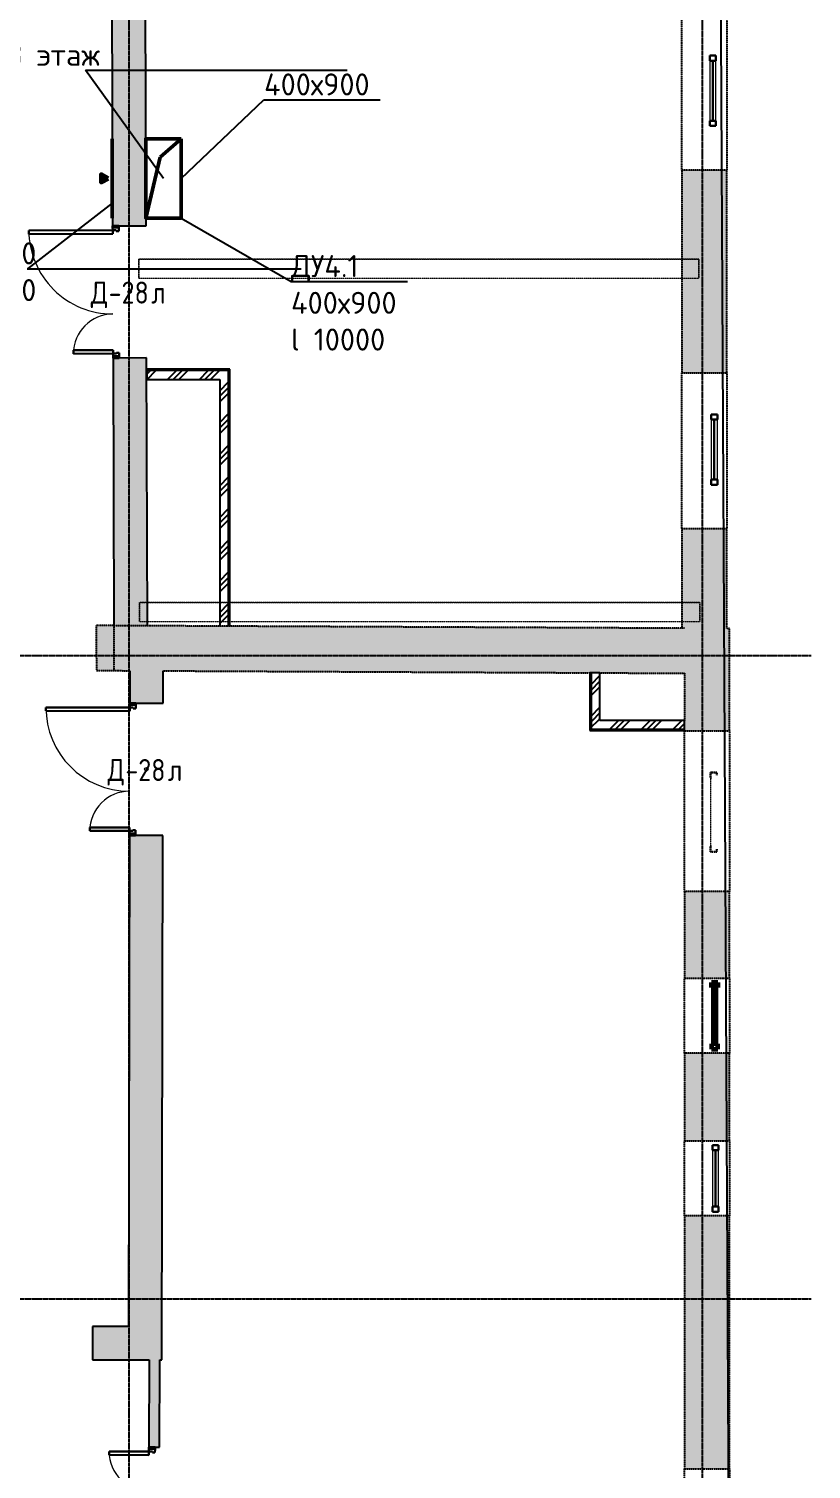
# Model space of a CAD drawing. Header units: millimetres. Extents: x -33838 to 476301, y -41806 to 120107.
# Drawn here: x 371026 to 379896, y 11475 to 27814 of the extents above; entities that cross this region are included whole.
import ezdxf
from ezdxf import colors
from ezdxf.entities.mleader import LeaderData, LeaderLine
from ezdxf.math import Vec2, Vec3

# ---------------------------------------------------------------- set-up
doc = ezdxf.new("R2010")
doc.units = ezdxf.units.MM
for name, pattern in [('ADSK_Линия сетки', [25, 20, -2.5, 0, -2.5]), ('ADSK_Сверху', [4.5, 3, -1.5]), ('ADSK_Снесено', [4.5, 3, -1.5])]:
    doc.linetypes.add(name, pattern=pattern)
for name, color, linetype, lineweight, true_color in [('_ Окна', 5, 'Continuous', 30, 0x0000ff), ('Стены внутренние', 5, 'Continuous', 18, 0x0000ff), ('Стены наружные', 1, 'ADSK_Снесено', 18, 0xff0000), ('Стены штриховка', 5, 'Continuous', 18, 0x0000ff)]:
    doc.layers.add(name, color=color, linetype=linetype, lineweight=lineweight, true_color=true_color)
for name, color, linetype, lineweight in [('Вытяжка', 5, 'Continuous', 60), ('Двери', 251, 'Continuous', 18), ('ДУ', 5, 'Continuous', 50), ('Каркас', 7, 'Continuous', 18), ('Марки дверей', 7, 'Continuous', 20), ('Окна', 251, 'Continuous', 18)]:
    doc.layers.add(name, color=color, linetype=linetype, lineweight=lineweight)
doc.styles.add('GOST Common_2', font='GOST Common_0.ttf', dxfattribs={"width": 0.9, "height": 250})
doc.styles.add('ISOCPEUR', font='isocpeur.ttf', dxfattribs={"height": 250})
pattern_1 = [(45, (322754.53, 150), (-179.6051, 179.6051), []), (45, (322818.03, 150), (0, 359.2102), []), (45, (322691.03, 150), (0, 359.2102), [])]

# ---------------------------------------------------------------- blocks, each defined once
blk = doc.blocks.new('ADSK_БалкаЖБ_Прямоугольная - 215х453мм-861642-04 План 4-го этажа')
at = {"layer": 'Каркас', "color": 253, "linetype": 'ADSK_Сверху', "true_color": 0xaaaaaa}
for p, q in [((-3175, 107), (-3175, -108)), ((-3175, 107), (3175, 107)), ((3175, -108), (3175, 107)), ((-3175, -108), (3175, -108))]:
    blk.add_line(p, q, dxfattribs=at)
at = {"layer": 'Каркас', "color": 253, "linetype": 'ADSK_Сверху', "true_color": 0xb2b2b2}
for p, q in [((-3175, -108), (-3175, 107)), ((3175, 107), (-3175, 107)), ((3175, 107), (3175, -108)), ((-3175, -108), (3175, -108))]:
    blk.add_line(p, q, dxfattribs=at)
blk = doc.blocks.new('ADSK_БалкаЖБ_Прямоугольная - 215х453мм-861734-04 План 4-го этажа')
at = {"layer": 'Каркас', "color": 253, "linetype": 'ADSK_Сверху', "true_color": 0xaaaaaa}
for p, q in [((-3178, 107), (-3178, -108)), ((-3178, 107), (3178, 107)), ((3178, -108), (3178, 107)), ((-3178, -108), (3178, -108))]:
    blk.add_line(p, q, dxfattribs=at)
at = {"layer": 'Каркас', "color": 253, "linetype": 'ADSK_Сверху', "true_color": 0xb2b2b2}
for p, q in [((-3178, -108), (-3178, 107)), ((3178, 107), (-3178, 107)), ((3178, 107), (3178, -108)), ((-3178, -108), (3178, -108))]:
    blk.add_line(p, q, dxfattribs=at)
blk = doc.blocks.new('Витраж-тент со смещением вовне - 60мм 30 сдвиг-1466963-04 План 4-го этажа')
at = {"layer": '_ Окна', "color": 161, "linetype": 'ADSK_Сверху', "true_color": 0xaaaaff}
for p, q in [((-450, 25), (-450, -45)), ((-450, 25), (-420, 25)), ((-450, -45), (-450, 25)), ((450, 25), (420, 25)), ((450, -45), (450, 25)), ((450, -45), (450, 25)), ((-390, -45), (-450, -45)), ((-390, -35), (-390, -45)), ((390, -35), (390, -45)), ((390, -45), (450, -45))]:
    blk.add_line(p, q, dxfattribs=at)
at = {"layer": 'Окна', "color": 161, "linetype": 'ADSK_Сверху', "true_color": 0xaaaaff}
blk.add_line((-390, -45), (390, -45), dxfattribs=at)
blk = doc.blocks.new('Витраж-тент со смещением вовне - 60мм 30 сдвиг-V59-04 План 4-го этажа')
at = {"layer": '_ Окна'}
for p, q in [((-400, 25), (-400, -45)), ((-400, 25), (-340, 25)), ((-400, -45), (-400, 25)), ((-340, 25), (-340, -45)), ((400, 25), (340, 25)), ((340, 25), (340, -45)), ((400, -45), (400, 25)), ((400, -45), (400, 25)), ((-340, -45), (-400, -45)), ((-340, -10), (340, -10)), ((340, -45), (400, -45))]:
    blk.add_line(p, q, dxfattribs=at)
at = {"layer": 'Окна'}
for p, q in [((340, 25), (-340, 25)), ((-340, -45), (340, -45))]:
    blk.add_line(p, q, dxfattribs=at)
blk = doc.blocks.new('Витраж-тент со смещением вовне - 60мм 30 сдвиг-1466975-04 План 4-го этажа')
at = {"layer": '_ Окна', "color": 1, "lineweight": 60, "true_color": 0xff0000}
for p, q in [((-379, 25), (-379, -45)), ((-379, 25), (-319, 25)), ((-379, -45), (-379, 25)), ((-319, 25), (-319, -45)), ((379, 25), (319, 25)), ((319, 25), (319, -45)), ((379, -45), (379, 25)), ((379, -45), (379, 25)), ((-319, -45), (-379, -45)), ((-319, -10), (319, -10)), ((319, -45), (379, -45))]:
    blk.add_line(p, q, dxfattribs=at)
at = {"layer": 'Окна'}
for p, q in [((319, 25), (-319, 25)), ((-319, -45), (319, -45))]:
    blk.add_line(p, q, dxfattribs=at)
blk = doc.blocks.new('Витраж-тент со смещением вовне - 60мм 30 сдвиг-V194-04 План 4-го этажа')
at = {"layer": '_ Окна'}
for p, q in [((-379, 25), (-379, -45)), ((-379, 25), (-319, 25)), ((-379, -45), (-379, 25)), ((-319, 25), (-319, -45)), ((379, 25), (319, 25)), ((319, 25), (319, -45)), ((379, -45), (379, 25)), ((379, -45), (379, 25)), ((-319, -45), (-379, -45)), ((-319, -10), (319, -10)), ((319, -45), (379, -45))]:
    blk.add_line(p, q, dxfattribs=at)
at = {"layer": 'Окна'}
for p, q in [((319, 25), (-319, 25)), ((-319, -45), (319, -45))]:
    blk.add_line(p, q, dxfattribs=at)
blk = doc.blocks.new('AC_Дверь_Двупольная - Д-28п 1500х2200h-2039710-04 План 4-го этажа')
at = {"layer": 'Двери', "lineweight": 30}
for p, q in [((-700, 1010), (-660, 1010)), ((-700, 60), (-700, 1010)), ((-660, 1010), (-660, 60)), ((700, 510), (660, 510)), ((660, 510), (660, 60)), ((700, 60), (700, 510)), ((-750, 60), (-730, 60)), ((-750, -10), (-750, 60)), ((-730, 60), (-700, 60)), ((-730, -10), (-730, 60)), ((-730, 60), (-730, -10)), ((-660, 60), (-700, 60)), ((-700, 60), (-700, 20)), ((-700, 20), (-690, 20)), ((-690, 20), (-690, -10)), ((660, 60), (700, 60)), ((700, 20), (690, 20)), ((690, 20), (690, -10)), ((730, 60), (700, 60)), ((700, 60), (700, 20)), ((730, -10), (730, 60)), ((750, 60), (730, 60)), ((730, 60), (730, -10)), ((750, -10), (750, 60)), ((-730, -10), (-750, -10)), ((-690, -10), (-730, -10)), ((690, -10), (730, -10)), ((730, -10), (750, -10))]:
    blk.add_line(p, q, dxfattribs=at)
at = {"layer": 'Двери'}
for centre, radius, start, end in [((-700, 60), 950, 360, 90), ((700, 60), 450, 90, 180)]:
    blk.add_arc(centre, radius, start, end, dxfattribs=at)
blk = doc.blocks.new('AC_Дверь_Двупольная - Д-28л 1500х2200h-V206-04 План 4-го этажа')
at = {"layer": 'Двери', "lineweight": 30}
for p, q in [((700, 1140), (660, 1140)), ((660, 1140), (660, 190)), ((700, 190), (700, 1140)), ((-700, 640), (-660, 640)), ((-700, 190), (-700, 640)), ((-660, 640), (-660, 190)), ((-750, 190), (-730, 190)), ((-750, 120), (-750, 190)), ((-730, 190), (-700, 190)), ((-730, 120), (-730, 190)), ((-730, 190), (-730, 120)), ((-660, 190), (-700, 190)), ((-700, 190), (-700, 150)), ((660, 190), (700, 190)), ((730, 190), (700, 190)), ((700, 190), (700, 150)), ((730, 120), (730, 190)), ((750, 190), (730, 190)), ((730, 190), (730, 120)), ((750, 120), (750, 190)), ((-730, 120), (-750, 120)), ((-690, 120), (-730, 120)), ((-700, 150), (-690, 150)), ((-690, 150), (-690, 120)), ((700, 150), (690, 150)), ((690, 150), (690, 120)), ((690, 120), (730, 120)), ((730, 120), (750, 120))]:
    blk.add_line(p, q, dxfattribs=at)
at = {"layer": 'Двери'}
for centre, radius, start, end in [((700, 190), 950, 90, 180), ((-700, 190), 450, 360, 90)]:
    blk.add_arc(centre, radius, start, end, dxfattribs=at)
blk = doc.blocks.new('AC_Дверь_Двупольная - Д-28л 1500х2200h-V207-04 План 4-го этажа')
at = {"layer": 'Двери', "lineweight": 30}
for p, q in [((700, 1140), (660, 1140)), ((660, 1140), (660, 190)), ((700, 190), (700, 1140)), ((-700, 640), (-660, 640)), ((-700, 190), (-700, 640)), ((-660, 640), (-660, 190)), ((-750, 190), (-730, 190)), ((-750, 120), (-750, 190)), ((-730, 190), (-700, 190)), ((-730, 120), (-730, 190)), ((-730, 190), (-730, 120)), ((-660, 190), (-700, 190)), ((-700, 190), (-700, 150)), ((660, 190), (700, 190)), ((730, 190), (700, 190)), ((700, 190), (700, 150)), ((730, 120), (730, 190)), ((750, 190), (730, 190)), ((730, 190), (730, 120)), ((750, 120), (750, 190)), ((-730, 120), (-750, 120)), ((-690, 120), (-730, 120)), ((-700, 150), (-690, 150)), ((-690, 150), (-690, 120)), ((700, 150), (690, 150)), ((690, 150), (690, 120)), ((690, 120), (730, 120)), ((730, 120), (750, 120))]:
    blk.add_line(p, q, dxfattribs=at)
at = {"layer": 'Двери'}
for centre, radius, start, end in [((700, 190), 950, 90, 180), ((-700, 190), 450, 360, 90)]:
    blk.add_arc(centre, radius, start, end, dxfattribs=at)
blk = doc.blocks.new('ADSK_Марка_Дверь - Типоразмер_ADSK_Марка-58376-04 План 4-го этажа')
at = {"layer": 'Марки дверей', "lineweight": 9}
blk.add_circle((0, 0), 0.2, dxfattribs=at)
blk = doc.blocks.new('*U2698')
for p, q in [((0, 450), (0, -450)), ((0, 0), (0, 50))]:
    blk.add_line(p, q)
at = {"layer": 'Вытяжка'}
blk.add_lwpolyline([(45, 0), (122, -44), (122, 44)], close=True, dxfattribs=at)

msp = doc.modelspace()

# ---------------------------------------------------------------- hatches: boundary and pattern name
at = {"layer": 'Стены внутренние', "lineweight": 25, "true_color": 0x636466}
h = msp.add_hatch(color=251, dxfattribs=at)
h.paths.add_polyline_path([(372370.98263, 21041.65152), (372361.38169, 24080.31771), (371981.38358, 24079.11707), (371990.97519, 21043.40607), (372336.57937, 21041.81037)])
h.paths.add_polyline_path([(371976.64422, 25579.10958), (372356.64232, 25580.31022), (372344.02145, 29574.77258), (371964.02335, 29573.57194), (371969.28189, 27909.26112)])
h.paths.add_polyline_path([(371959.28398, 31073.56445), (372339.28209, 31074.76509), (372320.47183, 37028.14576), (371940.45633, 37032.44992), (371950.08659, 33984.50821)])
h = msp.add_hatch(dxfattribs=at)
h.set_pattern_fill('FP_1', color=251, style=0, pattern_type=2)
h.set_pattern_definition(pattern_1)
h.paths.add_polyline_path([(372824.519, 23836.87837), (373290.7505, 23836.87837), (373290.7505, 23936.87837), (372362.65517, 23936.87837), (372362.65517, 23836.87837), (372370.98263, 23836.87837)])
h = msp.add_hatch(dxfattribs=at)
h.set_pattern_fill('FP_1', color=251, style=0, pattern_type=2)
h.set_pattern_definition(pattern_1)
h.paths.add_polyline_path([(373290.7505, 21037.40484), (373290.7505, 23836.87837), (373190.7505, 23836.87837), (373190.7505, 21037.86655)])
h = msp.add_hatch(color=251, dxfattribs=at)
h.paths.add_polyline_path([(372153.57364, 12714.66874), (372533.57459, 12714.66874), (372546.872, 18663.58047), (372166.87106, 18663.58047), (372153.58811, 12721.14339)])
h.paths.add_polyline_path([(372550.2249, 20163.57672), (372551.04577, 20530.81471), (372171.04875, 20532.56921), (372170.22585, 20164.42612), (372435.07634, 20163.83411)])
h = msp.add_hatch(dxfattribs=at)
h.set_pattern_fill('FP_1', color=251, style=0, pattern_type=2)
h.set_pattern_definition(pattern_1)
h.paths.add_polyline_path([(377501.73163, 19969.53054), (377501.73163, 20507.95677), (377401.73163, 20508.41848), (377401.73163, 19969.53054)])
h = msp.add_hatch(dxfattribs=at)
h.set_pattern_fill('FP_1', color=251, style=0, pattern_type=2)
h.set_pattern_definition(pattern_1)
h.paths.add_polyline_path([(378458.4838, 19869.53054), (378458.4838, 19969.53054), (377401.73163, 19969.53054), (377401.73163, 19869.53054), (378392.54165, 19869.53054)])
h = msp.add_hatch(color=251, dxfattribs=at)
h.paths.add_polyline_path([(371747.75806, 12714.66874), (372153.57364, 12714.66874), (372154.42304, 13094.66874), (371748.09509, 13094.66874), (371747.7638, 12721.14339)])
h.paths.add_polyline_path([(369474.38681, 12714.66874), (370044.77314, 12714.66874), (370045.11017, 13094.66874), (369474.38681, 13094.66874), (369474.38681, 12721.14339)])
h = msp.add_hatch(color=251, dxfattribs=at)
h.paths.add_polyline_path([(372498.88394, 9192.30207), (372502.15459, 10224.39513), (372382.15449, 10224.55357), (372378.88334, 9192.30207)])
h.paths.add_polyline_path([(372506.90798, 11724.3876), (372510.04613, 12714.66874), (372390.04553, 12714.66874), (372386.90858, 11724.76787), (372456.90823, 11724.54604)])
at = {"layer": 'Стены наружные', "lineweight": 25, "true_color": 0x636466}
h = msp.add_hatch(color=251, dxfattribs=at)
h.paths.add_polyline_path([(378939.99116, 21011.32158), (378939.99116, 22140.28963), (378429.99116, 22140.28963), (378429.99116, 21013.67631), (378623.36496, 21012.78348)])
h.paths.add_polyline_path([(378623.36496, 23910.28963), (378939.99116, 23910.28963), (378939.99116, 26211.59017), (378429.99116, 26211.59017), (378429.99116, 23910.28963), (378613.78024, 23910.28963)])
h.paths.add_polyline_path([(378939.99116, 27981.59017), (378939.99116, 30458.29335), (378429.99116, 30458.29335), (378429.99116, 27981.59017), (378623.36496, 27981.59017)])
h.paths.add_polyline_path([(378583.76169, 32228.29335), (378939.99116, 32228.29335), (378939.99116, 34793.39174), (378429.99116, 34793.39174), (378429.99116, 32228.29335)])
h.paths.add_polyline_path([(378939.99116, 36563.39174), (378939.99116, 43909.20652), (378429.99116, 43909.20652), (378429.99116, 36563.39174), (378597.53623, 36563.39174)])
h = msp.add_hatch(color=251, dxfattribs=at)
h.paths.add_polyline_path([(371988.62048, 20533.4115), (371990.97519, 21043.40607), (371788.8038, 21044.33952), (371792.70762, 20534.31606)])
h.paths.add_polyline_path([(369871.61211, 20543.186), (369867.70828, 21053.20946), (369298.92404, 21055.83561), (369296.56933, 20545.84105), (369867.70828, 20543.20402)])
msp.add_hatch(color=251, dxfattribs=at).paths.add_polyline_path([(378458.4838, 20503.53932), (378458.4838, 21013.54476), (371990.97519, 21043.40607), (371988.62048, 20533.4115), (377329.87614, 20508.75025)])
h = msp.add_hatch(color=251, dxfattribs=at)
h.paths.add_polyline_path([(378617.67567, 9192.30207), (378968.4838, 9192.30207), (378968.4838, 9658.09896), (378458.4838, 9658.09896), (378458.4838, 9192.30207)])
h.paths.add_polyline_path([(378458.4838, 11478.09896), (378968.4838, 11478.09896), (378968.4838, 14347.96432), (378458.4838, 14347.96432)])
h.paths.add_polyline_path([(378968.4838, 15197.96432), (378968.4838, 16193.17238), (378458.4838, 16193.17238), (378458.4838, 15197.96432), (378618.23502, 15197.96432)])
h.paths.add_polyline_path([(378968.4838, 17043.17238), (378968.4838, 18029.03637), (378458.4838, 18029.03637), (378458.4838, 17043.17238), (378618.23502, 17043.17238)])
h.paths.add_polyline_path([(378575.8032, 19849.03637), (378968.4838, 19849.03637), (378968.4838, 21011.19002), (378458.4838, 21013.54476), (378458.4838, 19849.03637)])

# ---------------------------------------------------------------- linework, layer by layer
at = {"linetype": 'ADSK_Линия сетки', "lineweight": 25}
for p, q in [((372164.44493, -2753.38365), (372164.44493, 44684.78674)), ((378664.44493, -2753.38365), (378664.44493, 44684.78674)), ((311668.30983, 20706.78828), (379896.25284, 20706.78828)), ((311668.30983, 13406.78828), (379896.25284, 13406.78828))]:
    msp.add_line(p, q, dxfattribs=at)
at = {"color": 251, "lineweight": 25, "true_color": 0x636466}
msp.add_lwpolyline([(368787.74668, 21084.05859), (368787.74668, 43909.20652), (378787.15222, 43909.20652), (378968.4838, 8682.30207), (372687.93529, 8682.30207), (372687.93529, 300.23165), (364791.46628, 300.23165), (364791.46628, 2256.78828), (353990.50813, 2336.47811), (354090.93005, 2335.73719), (354090.93005, -2582.56685), (341727.17826, -2582.56685), (341727.17826, 2336.47811), (331027.53199, 2336.47811), (331027.53199, 422.0206), (323045.03328, 456.78828), (323045.03328, 8679.25245)], dxfattribs=at)
at = {"layer": 'ДУ'}
for q in [(372752.45425, 26567.43034), (372352.45425, 25667.43034)]:
    msp.add_line((372517.17684, 26356.77771), q, dxfattribs=at)
msp.add_lwpolyline([(372752.45425, 26567.43034), (372752.45425, 25667.43034), (372352.45425, 25667.43034), (372352.45425, 26567.43034)], close=True, dxfattribs=at)
at = {"layer": 'Стены внутренние', "color": 251, "lineweight": 25, "true_color": 0x636466}
for p, q in [((372356.64232, 25580.31022), (372344.02145, 29574.77258)), ((371964.02335, 29573.57194), (371976.64422, 25579.10958)), ((372046.64387, 25579.33075), (372356.64232, 25580.31022)), ((371981.38358, 24079.11707), (371990.97519, 21043.40607)), ((372361.38169, 24080.31771), (372051.38323, 24079.33824)), ((372370.98263, 21041.65152), (372361.38169, 24080.31771)), ((373305.7505, 23951.87837), (372362.65517, 23951.87837)), ((372362.65517, 23951.87837), (372362.65517, 23836.87837)), ((373305.7505, 21037.33558), (373305.7505, 23951.87837)), ((372362.65517, 23836.87837), (373190.7505, 23836.87837)), ((373190.7505, 23836.87837), (373190.7505, 21037.86655)), ((372171.04875, 20532.56921), (372170.22585, 20164.42612)), ((372550.2249, 20163.57672), (372551.04577, 20530.81471)), ((377386.73163, 20508.48774), (377386.73163, 19854.53054)), ((377501.73163, 20507.95677), (377386.73163, 20508.48774)), ((377501.73163, 19969.53054), (377501.73163, 20507.95677)), ((372240.22567, 20164.26966), (372550.2249, 20163.57672)), ((378458.4838, 19969.53054), (377501.73163, 19969.53054)), ((378458.4838, 19854.53054), (378458.4838, 19969.53054)), ((377386.73163, 19854.53054), (378458.4838, 19854.53054)), ((372166.87295, 18664.42987), (372154.42304, 13094.66874)), ((372546.872, 18663.58047), (372236.87278, 18664.2734)), ((372533.57459, 12714.66874), (372546.872, 18663.58047)), ((371748.09509, 13094.66874), (371747.75806, 12714.66874)), ((372154.42304, 13094.66874), (371748.09509, 13094.66874)), ((371747.75806, 12714.66874), (372390.04553, 12714.66874)), ((372390.04553, 12714.66874), (372386.90858, 11724.76787)), ((372506.90798, 11724.3876), (372510.04613, 12714.66874)), ((372510.04613, 12714.66874), (372533.57459, 12714.66874)), ((372456.90823, 11724.54604), (372506.90798, 11724.3876))]:
    msp.add_line(p, q, dxfattribs=at)
at = {"layer": 'Стены наружные', "color": 251, "lineweight": 25, "true_color": 0x636466}
for p, q in [((378429.99116, 26211.59017), (378429.99116, 27981.59017)), ((378939.99116, 27981.59017), (378939.99116, 26211.59017)), ((378939.99116, 26211.59017), (378429.99116, 26211.59017)), ((378429.99116, 26211.59017), (378429.99116, 23910.28963)), ((378939.99116, 23910.28963), (378939.99116, 26211.59017)), ((378429.99116, 23910.28963), (378939.99116, 23910.28963)), ((378429.99116, 22140.28963), (378429.99116, 23910.28963)), ((378939.99116, 23910.28963), (378939.99116, 22140.28963)), ((378939.99116, 22140.28963), (378429.99116, 22140.28963)), ((378429.99116, 22140.28963), (378429.99116, 21013.67631)), ((378939.99116, 21011.32158), (378939.99116, 22140.28963)), ((378458.4838, 21013.54476), (371788.8038, 21044.33952)), ((371788.8038, 21044.33952), (371792.70762, 20534.31606)), ((371990.97519, 21043.40607), (371988.62048, 20533.4115)), ((378968.4838, 21011.19002), (378939.99116, 21011.32158)), ((378968.4838, 19849.03637), (378968.4838, 21011.19002)), ((371792.70762, 20534.31606), (372171.04875, 20532.56921)), ((372551.04577, 20530.81471), (377386.73163, 20508.48774)), ((377501.73163, 20507.95677), (378458.4838, 20503.53932)), ((378458.4838, 20503.53932), (378458.4838, 19969.53054)), ((378458.4838, 19854.53054), (378458.4838, 19849.03637)), ((378458.4838, 19849.03637), (378968.4838, 19849.03637)), ((378458.4838, 18029.03637), (378458.4838, 19849.03637)), ((378968.4838, 19849.03637), (378968.4838, 18029.03637)), ((378968.4838, 18029.03637), (378458.4838, 18029.03637)), ((378458.4838, 18029.03637), (378458.4838, 17043.17238)), ((378968.4838, 17043.17238), (378968.4838, 18029.03637)), ((378458.4838, 17043.17238), (378968.4838, 17043.17238)), ((378458.4838, 16193.17238), (378458.4838, 17043.17238)), ((378968.4838, 17043.17238), (378968.4838, 16193.17238)), ((378968.4838, 16193.17238), (378458.4838, 16193.17238)), ((378458.4838, 16193.17238), (378458.4838, 15197.96432)), ((378968.4838, 15197.96432), (378968.4838, 16193.17238)), ((378458.4838, 15197.96432), (378968.4838, 15197.96432)), ((378458.4838, 14347.96432), (378458.4838, 15197.96432)), ((378968.4838, 15197.96432), (378968.4838, 14347.96432)), ((378968.4838, 14347.96432), (378458.4838, 14347.96432)), ((378458.4838, 14347.96432), (378458.4838, 11478.09896)), ((378968.4838, 11478.09896), (378968.4838, 14347.96432)), ((378458.4838, 11478.09896), (378968.4838, 11478.09896)), ((378458.4838, 9658.09896), (378458.4838, 11478.09896)), ((378968.4838, 11478.09896), (378968.4838, 9658.09896))]:
    msp.add_line(p, q, dxfattribs=at)
at = {"layer": 'Стены штриховка', "color": 251, "lineweight": 25, "true_color": 0x636466}
for p, q in [((373296.7505, 23942.87837), (372362.65517, 23942.87837)), ((373290.7505, 23936.87837), (372362.65517, 23936.87837)), ((373290.7505, 21037.40484), (373290.7505, 23936.87837)), ((373296.7505, 21037.37714), (373296.7505, 23942.87837)), ((377395.73163, 20508.44618), (377395.73163, 19863.53054)), ((377401.73163, 20508.41848), (377401.73163, 19869.53054)), ((377395.73163, 19863.53054), (378458.4838, 19863.53054)), ((377401.73163, 19869.53054), (378458.4838, 19869.53054))]:
    msp.add_line(p, q, dxfattribs=at)

# ---------------------------------------------------------------- block references
at = {"layer": '_ Окна', "color": 251, "lineweight": 25, "true_color": 0x636466, "rotation": 270.0000000000003}
for name, p in [('Витраж-тент со смещением вовне - 60мм 30 сдвиг-V59-04 План 4-го этажа', (378791.19216, 27111.59017)), ('Витраж-тент со смещением вовне - 60мм 30 сдвиг-V59-04 План 4-го этажа', (378807.76877, 23040.28963)), ('Витраж-тент со смещением вовне - 60мм 30 сдвиг-1466975-04 План 4-го этажа', (378811.41435, 16618.17238)), ('Витраж-тент со смещением вовне - 60мм 30 сдвиг-V194-04 План 4-го этажа', (378822.23452, 14772.96432))]:
    msp.add_blockref(name, p, dxfattribs=at)
at = {"layer": '_ Окна', "color": 251, "linetype": 'ADSK_Сверху', "lineweight": 25, "true_color": 0x636466, "rotation": 270.0000000000003}
msp.add_blockref('Витраж-тент со смещением вовне - 60мм 30 сдвиг-1466963-04 План 4-го этажа', (378800.45954, 18929.03637), dxfattribs=at)
at = {"layer": 'Двери', "color": 251, "lineweight": 25, "true_color": 0x636466}
for name, p, rotation in [('AC_Дверь_Двупольная - Д-28л 1500х2200h-V207-04 План 4-го этажа', (372169.01295, 24829.71365), 90.18103069396817), ('AC_Дверь_Двупольная - Д-28л 1500х2200h-V206-04 План 4-го этажа', (372358.54893, 19414.0033), 89.87192874755772), ('AC_Дверь_Двупольная - Д-28п 1500х2200h-2039710-04 План 4-го этажа', (372444.53159, 10974.5815), 89.81843343957114)]:
    msp.add_blockref(name, p, dxfattribs=dict(at, rotation=rotation))
at = {"layer": 'ДУ', "rotation": 180}
msp.add_blockref('*U2698', (371969.3535, 26117.43034), dxfattribs=at)
at = {"layer": 'Каркас', "color": 251, "linetype": 'ADSK_Сверху', "lineweight": 25, "true_color": 0x636466}
msp.add_blockref('ADSK_БалкаЖБ_Прямоугольная - 215х453мм-861642-04 План 4-го этажа', (375448.06745, 25095.13165), dxfattribs=at)
at = {"layer": 'Каркас', "color": 251, "linetype": 'ADSK_Сверху', "lineweight": 25, "true_color": 0x636466, "rotation": 0.01032542419810722}
msp.add_blockref('ADSK_БалкаЖБ_Прямоугольная - 215х453мм-861734-04 План 4-го этажа', (375457.68037, 21198.65094), dxfattribs=at)
at = {"layer": 'Марки дверей', "color": 251, "lineweight": 25, "true_color": 0x636466, "xscale": 99.99999999999993, "yscale": 99.99999999999993, "zscale": 99.99999999999993}
for p in [(372169.01295, 24829.71365), (372358.54893, 19414.0033)]:
    msp.add_blockref('ADSK_Марка_Дверь - Типоразмер_ADSK_Марка-58376-04 План 4-го этажа', p, dxfattribs=at)

# ---------------------------------------------------------------- texts
at = {"layer": 'Марки дверей', "color": 251, "lineweight": 25, "true_color": 0x636466, "char_height": 250, "attachment_point": 1, "style": 'GOST Common_2'}
for s, insert, width in [('\\fGOST Common|b0|i0|c204|p34|;\\W.9;Д', (371729.18368, 24946.72674), 245.316375), ('-28', (371931.58993, 24946.72674), 584.4301875), ('\\fGOST Common|b0|i0|c204|p34|;\\W.9;л', (372413.79305, 24946.72674), 194.8100625), ('\\fGOST Common|b0|i0|c204|p34|;\\W.9;Д', (371918.71965, 19531.01639), 245.316375), ('-28', (372121.1259, 19531.01639), 584.4301875), ('\\fGOST Common|b0|i0|c204|p34|;\\W.9;л', (372603.32903, 19531.01639), 194.8100625)]:
    msp.add_mtext(s, dxfattribs=dict(at, insert=insert, width=width))

# ---------------------------------------------------------------- leaders
at = {"ltscale": 10}
ml = msp.add_multileader_mtext('Standard', dxfattribs=at)
ml.set_content('Подъем на 3 этаж', color=256, style='ISOCPEUR')
ml.set_leader_properties()
ml.build(insert=Vec2(0, 0))
ml.multileader.update_dxf_attribs({"text_left_attachment_type": 6, "text_right_attachment_type": 6, "dogleg_length": 0.36, "arrow_head_size": 0.18})
ctx = ml.context
ctx.base_point, ctx.char_height, ctx.arrow_head_size, ctx.landing_gap_size, ctx.plane_origin = Vec3(368917.92343, 27344.95498), 250, 0.18, 0.09, Vec3(372552.45425, 26117.43034)
ctx.left_attachment, ctx.right_attachment, ctx.text_align_type = 6, 6, 2
notes = []
notes.append((ctx, [(1, (1, 1, 0), (371668.23616, 27344.95498), (-1, 0), 0.36, [(0, [(372552.45425, 26117.43034)], 0, [])])]))
ctx.mtext.insert, ctx.mtext.alignment, ctx.mtext.flow_direction = Vec3(371830.51343, 27644.95498), 3, 5
ml = msp.add_multileader_mtext('Standard', dxfattribs=at)
ml.set_content('400х900', color=256, style='ISOCPEUR')
ml.set_leader_properties()
ml.build(insert=Vec2(0, 0))
ml.multileader.update_dxf_attribs({"text_left_attachment_type": 6, "text_right_attachment_type": 6, "dogleg_length": 0.36, "arrow_head_size": 0.18})
ctx = ml.context
ctx.base_point, ctx.char_height, ctx.arrow_head_size, ctx.landing_gap_size, ctx.plane_origin = Vec3(373690.02677, 27008.07786), 250, 0.18, 0.09, Vec3(375194.00565, 25593.72734)
ctx.left_attachment, ctx.right_attachment, ctx.text_align_type = 6, 6, 2
notes.append((ctx, [(0, (1, 1, 0), (373689.66677, 27008.07786), (1, 0), 0.36, [(0, [(372752.45425, 26117.43034)], 0, [])])]))
ctx.mtext.insert, ctx.mtext.alignment, ctx.mtext.flow_direction = Vec3(374890.11677, 27308.07786), 3, 5
ml = msp.add_multileader_mtext('Standard', dxfattribs=at)
ml.set_content('РРК-1D-60 900х400\\Pl 10000', color=256, style='ISOCPEUR')
ml.set_leader_properties()
ml.build(insert=Vec2(0, 0))
ml.multileader.update_dxf_attribs({"text_left_attachment_type": 6, "text_right_attachment_type": 6, "dogleg_length": 0.36, "arrow_head_size": 0.18})
ctx = ml.context
ctx.base_point, ctx.char_height, ctx.arrow_head_size, ctx.landing_gap_size, ctx.plane_origin = Vec3(368136.83638, 25091.7318), 250, 0.18, 0.09, Vec3(372289.47038, 25811.63944)
ctx.left_attachment, ctx.right_attachment, ctx.text_align_type = 6, 6, 2
notes.append((ctx, [(0, (1, 1, 0), (371009.53547, 25091.7318), (-1, 0), 0.36, [(0, [(371971.02476, 25835.67716)], 0, [])])]))
ctx.mtext.insert, ctx.mtext.alignment, ctx.mtext.flow_direction = Vec3(371111.92638, 25391.7318), 3, 5
ml = msp.add_multileader_mtext('Standard', dxfattribs=at)
ml.set_content('ДУ4.1\\P400х900\\Pl 10000', color=256, style='ISOCPEUR')
ml.set_leader_properties()
ml.build(insert=Vec2(0, 0))
ml.multileader.update_dxf_attribs({"text_left_attachment_type": 6, "text_right_attachment_type": 6, "dogleg_length": 0.36, "arrow_head_size": 0.18})
ctx = ml.context
ctx.base_point, ctx.char_height, ctx.arrow_head_size, ctx.landing_gap_size, ctx.plane_origin = Vec3(373999.35401, 24947.4662), 250, 0.18, 0.09, Vec3(374763.77579, 24846.00338)
ctx.left_attachment, ctx.right_attachment = 6, 6
notes.append((ctx, [(1, (1, 1, 0), (373998.99401, 24947.4662), (1, 0), 0.36, [(0, [(372752.45425, 25667.43034)], 0, [])])]))
ctx.mtext.insert, ctx.mtext.flow_direction = Vec3(373999.44401, 25247.4662), 5
for ctx, leaders in notes:
    for number, flags, end, landing, length, lines in leaders:
        leader = LeaderData()
        leader.index, (leader.has_last_leader_line, leader.has_dogleg_vector, leader.attachment_direction) = number, flags
        leader.last_leader_point, leader.dogleg_vector, leader.dogleg_length = Vec3(end), Vec3(landing), length
        for number, points, colour, breaks in lines:
            line = LeaderLine()
            line.index, line.vertices, line.color, line.breaks = number, Vec3.list(points), colors.encode_raw_color(colour), breaks
            leader.lines.append(line)
        ctx.leaders.append(leader)

doc.saveas('drawing.dxf')
